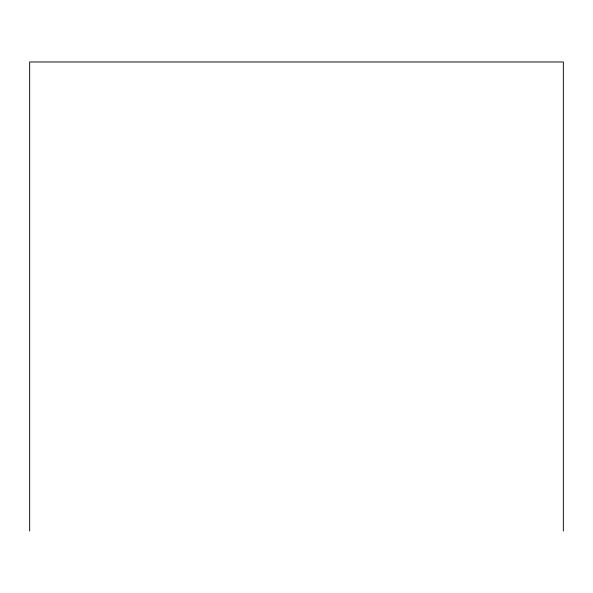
<?xml version="1.0" encoding="UTF-8"?>
<svg xmlns="http://www.w3.org/2000/svg" width="593" height="593" viewBox="0 0 593 593"><rect width="100%" height="100%" fill="white"/><g stroke="black" fill="none" stroke-linecap="round" stroke-linejoin="round"><path stroke-width="0.89" d="M563.35 531.031L563.35 61.968L29.65 61.968L29.65 531.031"/></g></svg>
